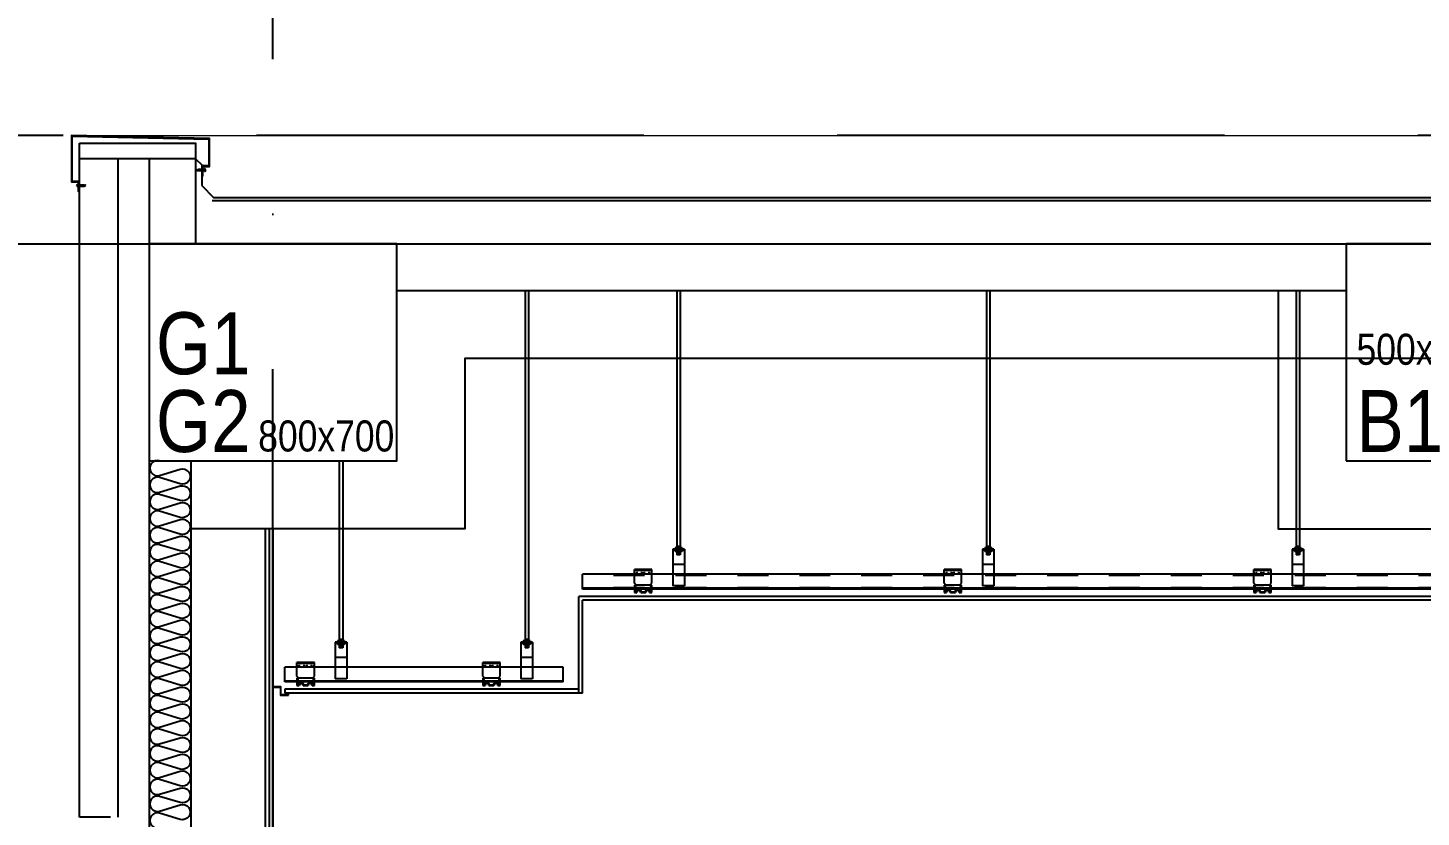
# Model space of a CAD drawing. Header units: millimetres. Extents: x 4754612 to 5801174, y 2368242 to 2777223.
# Drawn here: x 4904924 to 4909424, y 2463543 to 2466091 of the extents above; entities that cross this region are included whole.
import ezdxf
from ezdxf.enums import TextEntityAlignment as Align

# ---------------------------------------------------------------- set-up
doc = ezdxf.new("R2010")
doc.units = ezdxf.units.MM
doc.header["$LTSCALE"] = 1000
for name, pattern in [('03 단지-0902$0$HIDDEN', [0.375, 0.25, -0.125]), ('CEN', [6.2, 6, -0.1, 0, -0.1]), ('HIDDEN', [2, 1, -1])]:
    doc.linetypes.add(name, pattern=pattern)
doc.layers.get('DEFPOINTS').update_dxf_attribs({"color": 151})
for name, color, linetype in [('4', 4, 'Continuous'), ('8', 8, 'Continuous'), ('A-ELE-8', 8, 'Continuous'), ('A-중심선', 10, 'CEN'), ('CON', 2, 'Continuous'), ('ELE-2', 4, 'Continuous'), ('FIN', 40, 'Continuous'), ('INS', 251, 'Continuous'), ('OHD', 7, 'Continuous'), ('PIR판넬', 4, 'Continuous'), ('Xref_SEC$0$A-ELE-3', 7, 'Continuous'), ('Xref_SEC$0$A-ETC-2', 9, 'Continuous'), ('Xref_SEC$0$A-STL', 6, 'Continuous'), ('Xref_SEC$0$A-WAL-PANNEL', 4, 'Continuous')]:
    doc.layers.add(name, color=color, linetype=linetype)
doc.layers.add('t 기둥입면선', color=253, linetype='Continuous', lineweight=9)
doc.styles.add('A.NARROW', font='ARIALN.TTF')

# ---------------------------------------------------------------- blocks, each defined once
blk = doc.blocks.new('Xref_SEC$0$A-105~106 공장동 단면도$0$1')
at = {"layer": 'Xref_SEC$0$A-ETC-2'}
for p, q in [((7.4, -7.7), (7.4, -8.5)), ((7.4, -7.7), (17.6, -7.7)), ((7.4, -8.5), (17.6, -8.5)), ((14.5, -7.7), (10.6, -7.7)), ((10.6, -12.7), (10.6, -28.9)), ((14.5, -12.7), (10.6, -12.7)), ((10.6, -28.9), (11.4, -29.7)), ((11.4, -7.7), (11.4, -31.5)), ((11.4, -7.9), (11.4, -12.5)), ((11.6, -29.2), (11.4, -31.5)), ((12.5, -33.5), (11.4, -31.5)), ((13.1, -27.1), (11.6, -29.2)), ((12.1, -4.6), (12.1, -6)), ((12.9, -6), (12.1, -6)), ((12.5, -30.6), (13.5, -28.5)), ((12.5, -30.6), (12.5, -33.5)), ((12.5, -33.5), (13.7, -31.5)), ((12.9, -4.6), (12.9, -6)), ((13.5, -28.5), (13.1, -27.1)), ((13.7, -31.5), (13.7, -7.7)), ((13.7, -7.9), (13.7, -12.5)), ((14.5, -28.9), (13.7, -29.7)), ((14.5, -12.7), (14.5, -28.9)), ((17.6, -7.7), (17.6, -8.5))]:
    blk.add_line(p, q, dxfattribs=at)
for start, end in [(97.2483, 180), (0, 82.7517)]:
    blk.add_arc((12.5, -7.7), 3.1, start, end, dxfattribs=at)
blk = doc.blocks.new('A$C40F063BF')
at = {"layer": 'CON'}
blk.add_lwpolyline([(-250, -700), (250, -700), (250, 0), (-250, 0)], close=True, dxfattribs=at)
at = {"layer": 'DEFPOINTS', "style": 'A.NARROW'}
for s, height, p in [('500x700', 100, (-216.7, -339.9, 0)), ('B1', 200, (-216.7, -571.6, 0))]:
    blk.add_text(s, height=height, dxfattribs=at).set_placement(p, align=Align.MIDDLE_LEFT)
blk = doc.blocks.new('A$C169C7E02')
at = {"layer": 'CON'}
blk.add_lwpolyline([(0, 0), (0, -700), (800, -700), (800, -400), (800, -400), (800, 0)], close=True, dxfattribs=at)
at = {"layer": 'DEFPOINTS', "style": 'A.NARROW'}
for s, height, p in [('G1', 200, (22.1, -320.6, 0)), ('G2', 200, (22.1, -571.6, 0)), ('800x700', 100, (352.5, -619.7, 0))]:
    blk.add_text(s, height=height, dxfattribs=at).set_placement(p, align=Align.MIDDLE_LEFT)

msp = doc.modelspace()

# ---------------------------------------------------------------- linework, layer by layer
at = {"layer": '4', "ltscale": 0.1}
msp.add_lwpolyline([(4905765.782, 2463937.439), (4905765.782, 2463943.439), (4905764.782, 2463943.439), (4905764.782, 2463938.439), (4905741.782, 2463938.439), (4905741.782, 2463963.439), (4905716.782, 2463963.439), (4905716.782, 2463987.439), (4905715.782, 2463987.439), (4905715.782, 2463962.439), (4905740.782, 2463962.439), (4905740.782, 2463937.439), (4905765.782, 2463937.439)], dxfattribs=at)
at = {"layer": '8'}
for p, q in [((4906530.025, 2465243.44), (4906530.025, 2464114.69)), ((4906541.275, 2465243.44), (4906541.275, 2464114.69)), ((4907020.025, 2465243.44), (4907020.025, 2464414.69)), ((4907031.275, 2465243.44), (4907031.275, 2464414.69)), ((4908020.025, 2465243.44), (4908020.025, 2464414.69)), ((4908031.275, 2465243.44), (4908031.275, 2464414.69)), ((4909020.025, 2465243.44), (4909020.025, 2464414.69)), ((4909031.275, 2465243.44), (4909031.275, 2464414.69)), ((4905930.025, 2464693.44), (4905930.025, 2464114.69)), ((4905941.275, 2464693.44), (4905941.275, 2464114.69)), ((4907006.9, 2464408.44), (4907006.9, 2464289.69)), ((4907044.4, 2464408.44), (4907006.9, 2464408.44)), ((4907044.4, 2464404.69), (4907006.9, 2464404.69)), ((4907036.9, 2464412.19), (4907014.4, 2464412.19)), ((4907014.4, 2464412.19), (4907014.4, 2464408.44)), ((4907014.4, 2464404.69), (4907014.4, 2464400.94)), ((4907036.9, 2464400.94), (4907014.4, 2464400.94)), ((4907018.15, 2464412.19), (4907018.15, 2464408.44)), ((4907018.15, 2464404.69), (4907018.15, 2464400.94)), ((4907031.275, 2464417.19), (4907020.025, 2464417.19)), ((4907031.275, 2464414.69), (4907020.025, 2464414.69)), ((4907020.025, 2464400.94), (4907020.025, 2464389.69)), ((4907031.275, 2464399.69), (4907020.025, 2464399.69)), ((4907031.275, 2464397.19), (4907020.025, 2464397.19)), ((4907031.275, 2464394.69), (4907020.025, 2464394.69)), ((4907031.275, 2464392.19), (4907020.025, 2464392.19)), ((4907031.275, 2464392.19), (4907020.025, 2464392.19)), ((4907031.275, 2464400.94), (4907031.275, 2464389.69)), ((4907033.15, 2464412.19), (4907033.15, 2464408.44)), ((4907033.15, 2464404.69), (4907033.15, 2464400.94)), ((4907036.9, 2464412.19), (4907036.9, 2464408.44)), ((4907036.9, 2464404.69), (4907036.9, 2464400.94)), ((4907044.4, 2464408.44), (4907044.4, 2464289.69)), ((4908006.9, 2464408.44), (4908006.9, 2464289.69)), ((4908044.4, 2464408.44), (4908006.9, 2464408.44)), ((4908044.4, 2464404.69), (4908006.9, 2464404.69)), ((4908036.9, 2464412.19), (4908014.4, 2464412.19)), ((4908014.4, 2464412.19), (4908014.4, 2464408.44)), ((4908014.4, 2464404.69), (4908014.4, 2464400.94)), ((4908036.9, 2464400.94), (4908014.4, 2464400.94)), ((4908018.15, 2464412.19), (4908018.15, 2464408.44)), ((4908018.15, 2464404.69), (4908018.15, 2464400.94)), ((4908031.275, 2464417.19), (4908020.025, 2464417.19)), ((4908031.275, 2464414.69), (4908020.025, 2464414.69)), ((4908020.025, 2464400.94), (4908020.025, 2464389.69)), ((4908031.275, 2464399.69), (4908020.025, 2464399.69)), ((4908031.275, 2464397.19), (4908020.025, 2464397.19)), ((4908031.275, 2464394.69), (4908020.025, 2464394.69)), ((4908031.275, 2464392.19), (4908020.025, 2464392.19)), ((4908031.275, 2464392.19), (4908020.025, 2464392.19)), ((4908031.275, 2464400.94), (4908031.275, 2464389.69)), ((4908033.15, 2464412.19), (4908033.15, 2464408.44)), ((4908033.15, 2464404.69), (4908033.15, 2464400.94)), ((4908036.9, 2464412.19), (4908036.9, 2464408.44)), ((4908036.9, 2464404.69), (4908036.9, 2464400.94)), ((4908044.4, 2464408.44), (4908044.4, 2464289.69)), ((4909006.9, 2464408.44), (4909006.9, 2464289.69)), ((4909044.4, 2464408.44), (4909006.9, 2464408.44)), ((4909044.4, 2464404.69), (4909006.9, 2464404.69)), ((4909036.9, 2464412.19), (4909014.4, 2464412.19)), ((4909014.4, 2464412.19), (4909014.4, 2464408.44)), ((4909014.4, 2464404.69), (4909014.4, 2464400.94)), ((4909036.9, 2464400.94), (4909014.4, 2464400.94)), ((4909018.15, 2464412.19), (4909018.15, 2464408.44)), ((4909018.15, 2464404.69), (4909018.15, 2464400.94)), ((4909031.275, 2464417.19), (4909020.025, 2464417.19)), ((4909031.275, 2464414.69), (4909020.025, 2464414.69)), ((4909020.025, 2464400.94), (4909020.025, 2464389.69)), ((4909031.275, 2464399.69), (4909020.025, 2464399.69)), ((4909031.275, 2464397.19), (4909020.025, 2464397.19)), ((4909031.275, 2464394.69), (4909020.025, 2464394.69)), ((4909031.275, 2464392.19), (4909020.025, 2464392.19)), ((4909031.275, 2464392.19), (4909020.025, 2464392.19)), ((4909031.275, 2464400.94), (4909031.275, 2464389.69)), ((4909033.15, 2464412.19), (4909033.15, 2464408.44)), ((4909033.15, 2464404.69), (4909033.15, 2464400.94)), ((4909036.9, 2464412.19), (4909036.9, 2464408.44)), ((4909036.9, 2464404.69), (4909036.9, 2464400.94)), ((4909044.4, 2464408.44), (4909044.4, 2464289.69)), ((4907044.4, 2464358.44), (4907006.9, 2464358.44)), ((4907031.275, 2464389.69), (4907020.025, 2464389.69)), ((4908044.4, 2464358.44), (4908006.9, 2464358.44)), ((4908031.275, 2464389.69), (4908020.025, 2464389.69)), ((4909044.4, 2464358.44), (4909006.9, 2464358.44)), ((4909031.275, 2464389.69), (4909020.025, 2464389.69)), ((4906939.651, 2464342.19), (4906883.401, 2464342.19)), ((4906883.401, 2464298.44), (4906883.401, 2464342.19)), ((4906939.651, 2464339.69), (4906883.401, 2464339.69)), ((4906887.013, 2464330.94), (4906883.401, 2464330.94)), ((4906892.151, 2464330.94), (4906888.373, 2464330.94)), ((4906892.151, 2464336.858), (4906892.151, 2464342.19)), ((4906892.151, 2464330.94), (4906892.151, 2464335.158)), ((4906907.151, 2464336.858), (4906907.151, 2464342.19)), ((4906907.151, 2464330.94), (4906907.151, 2464335.158)), ((4906911.16, 2464330.94), (4906907.151, 2464330.94)), ((4906915.901, 2464330.94), (4906912.86, 2464330.94)), ((4906915.901, 2464336.858), (4906915.901, 2464342.19)), ((4906915.901, 2464330.94), (4906915.901, 2464335.158)), ((4906930.901, 2464336.858), (4906930.901, 2464342.19)), ((4906930.901, 2464330.94), (4906930.901, 2464335.158)), ((4906933.946, 2464330.94), (4906930.901, 2464330.94)), ((4906939.651, 2464330.94), (4906935.987, 2464330.94)), ((4906939.651, 2464298.44), (4906939.651, 2464342.19)), ((4907939.651, 2464342.19), (4907883.401, 2464342.19)), ((4907883.401, 2464298.44), (4907883.401, 2464342.19)), ((4907939.651, 2464339.69), (4907883.401, 2464339.69)), ((4907887.013, 2464330.94), (4907883.401, 2464330.94)), ((4907892.151, 2464330.94), (4907888.373, 2464330.94)), ((4907892.151, 2464336.858), (4907892.151, 2464342.19)), ((4907892.151, 2464330.94), (4907892.151, 2464335.158)), ((4907907.151, 2464336.858), (4907907.151, 2464342.19)), ((4907907.151, 2464330.94), (4907907.151, 2464335.158)), ((4907911.16, 2464330.94), (4907907.151, 2464330.94)), ((4907915.901, 2464330.94), (4907912.86, 2464330.94)), ((4907915.901, 2464336.858), (4907915.901, 2464342.19)), ((4907915.901, 2464330.94), (4907915.901, 2464335.158)), ((4907930.901, 2464336.858), (4907930.901, 2464342.19)), ((4907930.901, 2464330.94), (4907930.901, 2464335.158)), ((4907933.946, 2464330.94), (4907930.901, 2464330.94)), ((4907939.651, 2464330.94), (4907935.987, 2464330.94)), ((4907939.651, 2464298.44), (4907939.651, 2464342.19)), ((4908939.651, 2464342.19), (4908883.401, 2464342.19)), ((4908883.401, 2464298.44), (4908883.401, 2464342.19)), ((4908939.651, 2464339.69), (4908883.401, 2464339.69)), ((4908887.013, 2464330.94), (4908883.401, 2464330.94)), ((4908892.151, 2464330.94), (4908888.373, 2464330.94)), ((4908892.151, 2464336.858), (4908892.151, 2464342.19)), ((4908892.151, 2464330.94), (4908892.151, 2464335.158)), ((4908907.151, 2464336.858), (4908907.151, 2464342.19)), ((4908907.151, 2464330.94), (4908907.151, 2464335.158)), ((4908911.16, 2464330.94), (4908907.151, 2464330.94)), ((4908915.901, 2464330.94), (4908912.86, 2464330.94)), ((4908915.901, 2464336.858), (4908915.901, 2464342.19)), ((4908915.901, 2464330.94), (4908915.901, 2464335.158)), ((4908930.901, 2464336.858), (4908930.901, 2464342.19)), ((4908930.901, 2464330.94), (4908930.901, 2464335.158)), ((4908933.946, 2464330.94), (4908930.901, 2464330.94)), ((4908939.651, 2464330.94), (4908935.987, 2464330.94)), ((4908939.651, 2464298.44), (4908939.651, 2464342.19)), ((4911987.551, 2464282.19), (4906715.782, 2464282.19)), ((4906889.651, 2464292.19), (4906883.401, 2464298.44)), ((4906883.401, 2464292.19), (4906883.401, 2464268.44)), ((4906889.651, 2464292.19), (4906883.401, 2464292.19)), ((4906883.401, 2464268.44), (4906890.901, 2464268.44)), ((4906885.901, 2464289.69), (4906885.901, 2464270.94)), ((4906889.651, 2464289.69), (4906885.901, 2464289.69)), ((4906937.151, 2464282.19), (4906885.901, 2464282.19)), ((4906885.901, 2464270.94), (4906888.766, 2464270.94)), ((4906933.401, 2464292.19), (4906889.651, 2464292.19)), ((4906889.651, 2464289.69), (4906889.651, 2464292.19)), ((4906903.401, 2464268.44), (4906919.651, 2464268.44)), ((4906905.537, 2464270.94), (4906917.516, 2464270.94)), ((4906932.151, 2464268.44), (4906939.651, 2464268.44)), ((4906933.401, 2464292.19), (4906939.651, 2464298.44)), ((4906933.401, 2464289.69), (4906933.401, 2464292.19)), ((4906939.651, 2464292.19), (4906933.401, 2464292.19)), ((4906937.151, 2464289.69), (4906933.401, 2464289.69)), ((4906934.287, 2464270.94), (4906937.151, 2464270.94)), ((4906937.151, 2464270.94), (4906937.151, 2464289.69)), ((4906939.651, 2464268.44), (4906939.651, 2464292.19)), ((4907044.4, 2464289.69), (4907006.9, 2464289.69)), ((4907889.651, 2464292.19), (4907883.401, 2464298.44)), ((4907883.401, 2464292.19), (4907883.401, 2464268.44)), ((4907889.651, 2464292.19), (4907883.401, 2464292.19)), ((4907883.401, 2464268.44), (4907890.901, 2464268.44)), ((4907885.901, 2464289.69), (4907885.901, 2464270.94)), ((4907889.651, 2464289.69), (4907885.901, 2464289.69)), ((4907937.151, 2464282.19), (4907885.901, 2464282.19)), ((4907885.901, 2464270.94), (4907888.766, 2464270.94)), ((4907933.401, 2464292.19), (4907889.651, 2464292.19)), ((4907889.651, 2464289.69), (4907889.651, 2464292.19)), ((4907903.401, 2464268.44), (4907919.651, 2464268.44)), ((4907905.537, 2464270.94), (4907917.516, 2464270.94)), ((4907932.151, 2464268.44), (4907939.651, 2464268.44)), ((4907933.401, 2464292.19), (4907939.651, 2464298.44)), ((4907933.401, 2464289.69), (4907933.401, 2464292.19)), ((4907939.651, 2464292.19), (4907933.401, 2464292.19)), ((4907937.151, 2464289.69), (4907933.401, 2464289.69)), ((4907934.287, 2464270.94), (4907937.151, 2464270.94)), ((4907937.151, 2464270.94), (4907937.151, 2464289.69)), ((4907939.651, 2464268.44), (4907939.651, 2464292.19)), ((4908044.4, 2464289.69), (4908006.9, 2464289.69)), ((4908889.651, 2464292.19), (4908883.401, 2464298.44)), ((4908883.401, 2464292.19), (4908883.401, 2464268.44)), ((4908889.651, 2464292.19), (4908883.401, 2464292.19)), ((4908883.401, 2464268.44), (4908890.901, 2464268.44)), ((4908885.901, 2464289.69), (4908885.901, 2464270.94)), ((4908889.651, 2464289.69), (4908885.901, 2464289.69)), ((4908937.151, 2464282.19), (4908885.901, 2464282.19)), ((4908885.901, 2464270.94), (4908888.766, 2464270.94)), ((4908933.401, 2464292.19), (4908889.651, 2464292.19)), ((4908889.651, 2464289.69), (4908889.651, 2464292.19)), ((4908903.401, 2464268.44), (4908919.651, 2464268.44)), ((4908905.537, 2464270.94), (4908917.516, 2464270.94)), ((4908932.151, 2464268.44), (4908939.651, 2464268.44)), ((4908933.401, 2464292.19), (4908939.651, 2464298.44)), ((4908939.651, 2464292.19), (4908933.401, 2464292.19)), ((4908933.401, 2464289.69), (4908933.401, 2464292.19)), ((4908937.151, 2464289.69), (4908933.401, 2464289.69)), ((4908934.287, 2464270.94), (4908937.151, 2464270.94)), ((4908937.151, 2464270.94), (4908937.151, 2464289.69)), ((4908939.651, 2464268.44), (4908939.651, 2464292.19)), ((4909044.4, 2464289.69), (4909006.9, 2464289.69)), ((4905916.9, 2464108.44), (4905916.9, 2463989.69)), ((4905954.4, 2464108.44), (4905916.9, 2464108.44)), ((4905954.4, 2464104.69), (4905916.9, 2464104.69)), ((4905946.9, 2464112.19), (4905924.4, 2464112.19)), ((4905924.4, 2464112.19), (4905924.4, 2464108.44)), ((4905924.4, 2464104.69), (4905924.4, 2464100.94)), ((4905946.9, 2464100.94), (4905924.4, 2464100.94)), ((4905928.15, 2464112.19), (4905928.15, 2464108.44)), ((4905928.15, 2464104.69), (4905928.15, 2464100.94)), ((4905941.275, 2464117.19), (4905930.025, 2464117.19)), ((4905941.275, 2464114.69), (4905930.025, 2464114.69)), ((4905930.025, 2464100.94), (4905930.025, 2464089.69)), ((4905941.275, 2464099.69), (4905930.025, 2464099.69)), ((4905941.275, 2464097.19), (4905930.025, 2464097.19)), ((4905941.275, 2464094.69), (4905930.025, 2464094.69)), ((4905941.275, 2464092.19), (4905930.025, 2464092.19)), ((4905941.275, 2464092.19), (4905930.025, 2464092.19)), ((4905941.275, 2464089.69), (4905930.025, 2464089.69)), ((4905941.275, 2464100.94), (4905941.275, 2464089.69)), ((4905943.15, 2464112.19), (4905943.15, 2464108.44)), ((4905943.15, 2464104.69), (4905943.15, 2464100.94)), ((4905946.9, 2464112.19), (4905946.9, 2464108.44)), ((4905946.9, 2464104.69), (4905946.9, 2464100.94)), ((4905954.4, 2464108.44), (4905954.4, 2463989.69)), ((4906516.9, 2464108.44), (4906516.9, 2463989.69)), ((4906554.4, 2464108.44), (4906516.9, 2464108.44)), ((4906554.4, 2464104.69), (4906516.9, 2464104.69)), ((4906546.9, 2464112.19), (4906524.4, 2464112.19)), ((4906524.4, 2464112.19), (4906524.4, 2464108.44)), ((4906524.4, 2464104.69), (4906524.4, 2464100.94)), ((4906546.9, 2464100.94), (4906524.4, 2464100.94)), ((4906528.15, 2464112.19), (4906528.15, 2464108.44)), ((4906528.15, 2464104.69), (4906528.15, 2464100.94)), ((4906541.275, 2464117.19), (4906530.025, 2464117.19)), ((4906541.275, 2464114.69), (4906530.025, 2464114.69)), ((4906530.025, 2464100.94), (4906530.025, 2464089.69)), ((4906541.275, 2464099.69), (4906530.025, 2464099.69)), ((4906541.275, 2464097.19), (4906530.025, 2464097.19)), ((4906541.275, 2464094.69), (4906530.025, 2464094.69)), ((4906541.275, 2464092.19), (4906530.025, 2464092.19)), ((4906541.275, 2464092.19), (4906530.025, 2464092.19)), ((4906541.275, 2464089.69), (4906530.025, 2464089.69)), ((4906541.275, 2464100.94), (4906541.275, 2464089.69)), ((4906543.15, 2464112.19), (4906543.15, 2464108.44)), ((4906543.15, 2464104.69), (4906543.15, 2464100.94)), ((4906546.9, 2464112.19), (4906546.9, 2464108.44)), ((4906546.9, 2464104.69), (4906546.9, 2464100.94)), ((4906554.4, 2464108.44), (4906554.4, 2463989.69)), ((4905849.651, 2464042.19), (4905793.401, 2464042.19)), ((4905793.401, 2463998.44), (4905793.401, 2464042.19)), ((4905849.651, 2464039.69), (4905793.401, 2464039.69)), ((4905797.013, 2464030.94), (4905793.401, 2464030.94)), ((4905802.151, 2464030.94), (4905798.373, 2464030.94)), ((4905802.151, 2464036.858), (4905802.151, 2464042.19)), ((4905802.151, 2464030.94), (4905802.151, 2464035.158)), ((4905817.151, 2464036.858), (4905817.151, 2464042.19)), ((4905817.151, 2464030.94), (4905817.151, 2464035.158)), ((4905821.16, 2464030.94), (4905817.151, 2464030.94)), ((4905825.901, 2464030.94), (4905822.86, 2464030.94)), ((4905825.901, 2464036.858), (4905825.901, 2464042.19)), ((4905825.901, 2464030.94), (4905825.901, 2464035.158)), ((4905840.901, 2464036.858), (4905840.901, 2464042.19)), ((4905840.901, 2464030.94), (4905840.901, 2464035.158)), ((4905843.946, 2464030.94), (4905840.901, 2464030.94)), ((4905849.651, 2464030.94), (4905845.987, 2464030.94)), ((4905849.651, 2463998.44), (4905849.651, 2464042.19)), ((4905954.4, 2464058.44), (4905916.9, 2464058.44)), ((4906449.651, 2464042.19), (4906393.401, 2464042.19)), ((4906393.401, 2463998.44), (4906393.401, 2464042.19)), ((4906449.651, 2464039.69), (4906393.401, 2464039.69)), ((4906397.013, 2464030.94), (4906393.401, 2464030.94)), ((4906402.151, 2464030.94), (4906398.373, 2464030.94)), ((4906402.151, 2464036.858), (4906402.151, 2464042.19)), ((4906402.151, 2464030.94), (4906402.151, 2464035.158)), ((4906417.151, 2464036.858), (4906417.151, 2464042.19)), ((4906417.151, 2464030.94), (4906417.151, 2464035.158)), ((4906421.16, 2464030.94), (4906417.151, 2464030.94)), ((4906425.901, 2464030.94), (4906422.86, 2464030.94)), ((4906425.901, 2464036.858), (4906425.901, 2464042.19)), ((4906425.901, 2464030.94), (4906425.901, 2464035.158)), ((4906440.901, 2464036.858), (4906440.901, 2464042.19)), ((4906440.901, 2464030.94), (4906440.901, 2464035.158)), ((4906443.946, 2464030.94), (4906440.901, 2464030.94)), ((4906449.651, 2464030.94), (4906445.987, 2464030.94)), ((4906449.651, 2463998.44), (4906449.651, 2464042.19)), ((4906554.4, 2464058.44), (4906516.9, 2464058.44)), ((4905799.651, 2463992.19), (4905793.401, 2463998.44)), ((4905793.401, 2463992.19), (4905793.401, 2463968.44)), ((4905799.651, 2463992.19), (4905793.401, 2463992.19)), ((4905795.901, 2463989.69), (4905795.901, 2463970.94)), ((4905799.651, 2463989.69), (4905795.901, 2463989.69)), ((4905843.401, 2463992.19), (4905799.651, 2463992.19)), ((4905799.651, 2463989.69), (4905799.651, 2463992.19)), ((4905843.401, 2463992.19), (4905849.651, 2463998.44)), ((4905843.401, 2463989.69), (4905843.401, 2463992.19)), ((4905849.651, 2463992.19), (4905843.401, 2463992.19)), ((4905847.151, 2463989.69), (4905843.401, 2463989.69)), ((4905847.151, 2463970.94), (4905847.151, 2463989.69)), ((4905849.651, 2463968.44), (4905849.651, 2463992.19)), ((4905954.4, 2463989.69), (4905916.9, 2463989.69)), ((4906399.651, 2463992.19), (4906393.401, 2463998.44)), ((4906393.401, 2463992.19), (4906393.401, 2463968.44)), ((4906399.651, 2463992.19), (4906393.401, 2463992.19)), ((4906395.901, 2463989.69), (4906395.901, 2463970.94)), ((4906399.651, 2463989.69), (4906395.901, 2463989.69)), ((4906443.401, 2463992.19), (4906399.651, 2463992.19)), ((4906399.651, 2463989.69), (4906399.651, 2463992.19)), ((4906443.401, 2463992.19), (4906449.651, 2463998.44)), ((4906443.401, 2463989.69), (4906443.401, 2463992.19)), ((4906449.651, 2463992.19), (4906443.401, 2463992.19)), ((4906447.151, 2463989.69), (4906443.401, 2463989.69)), ((4906447.151, 2463970.94), (4906447.151, 2463989.69)), ((4906449.651, 2463968.44), (4906449.651, 2463992.19)), ((4906554.4, 2463989.69), (4906516.9, 2463989.69)), ((4906653.282, 2463982.19), (4905755.169, 2463982.19)), ((4905793.401, 2463968.44), (4905800.901, 2463968.44)), ((4905847.151, 2463982.19), (4905795.901, 2463982.19)), ((4905795.901, 2463970.94), (4905798.766, 2463970.94)), ((4905813.401, 2463968.44), (4905829.651, 2463968.44)), ((4905815.537, 2463970.94), (4905827.516, 2463970.94)), ((4905842.151, 2463968.44), (4905849.651, 2463968.44)), ((4905844.287, 2463970.94), (4905847.151, 2463970.94)), ((4906393.401, 2463968.44), (4906400.901, 2463968.44)), ((4906447.151, 2463982.19), (4906395.901, 2463982.19)), ((4906395.901, 2463970.94), (4906398.766, 2463970.94)), ((4906413.401, 2463968.44), (4906429.651, 2463968.44)), ((4906415.537, 2463970.94), (4906427.516, 2463970.94)), ((4906442.151, 2463968.44), (4906449.651, 2463968.44)), ((4906444.287, 2463970.94), (4906447.151, 2463970.94))]:
    msp.add_line(p, q, dxfattribs=at)
at = {"layer": '8', "linetype": 'HIDDEN', "ltscale": 0.1}
for p, q in [((4926715.782, 2464323.44), (4906715.782, 2464323.44)), ((4926715.782, 2464283.44), (4906715.782, 2464283.44))]:
    msp.add_line(p, q, dxfattribs=at)
at = {"layer": '8'}
for centre, radius, start, end in [((4906897.151, 2464268.44), 8.75, 16.60155, 163.39845), ((4906897.151, 2464268.44), 6.25, 0, 180), ((4906925.901, 2464268.44), 8.75, 16.60155, 163.39845), ((4906925.901, 2464268.44), 6.25, 0, 180), ((4907897.151, 2464268.44), 8.75, 16.60155, 163.39845), ((4907897.151, 2464268.44), 6.25, 0, 180), ((4907925.901, 2464268.44), 8.75, 16.60155, 163.39845), ((4907925.901, 2464268.44), 6.25, 0, 180), ((4908897.151, 2464268.44), 8.75, 16.60155, 163.39845), ((4908897.151, 2464268.44), 6.25, 0, 180), ((4908925.901, 2464268.44), 8.75, 16.60155, 163.39845), ((4908925.901, 2464268.44), 6.25, 0, 180), ((4905807.151, 2463968.44), 8.75, 16.60155, 163.39845), ((4905807.151, 2463968.44), 6.25, 0, 180), ((4905835.901, 2463968.44), 8.75, 16.60155, 163.39845), ((4905835.901, 2463968.44), 6.25, 0, 180), ((4906407.151, 2463968.44), 8.75, 16.60155, 163.39845), ((4906407.151, 2463968.44), 6.25, 0, 180), ((4906435.901, 2463968.44), 8.75, 16.60155, 163.39845), ((4906435.901, 2463968.44), 6.25, 0, 180)]:
    msp.add_arc(centre, radius, start, end, dxfattribs=at)
at = {"layer": 'A-ELE-8'}
for p, q in [((4905450.782, 2464693.44), (4905450.782, 2461143.44)), ((4905690.782, 2464473.44), (4905690.782, 2461143.44)), ((4905703.282, 2464473.44), (4905703.282, 2461143.44)), ((4905715.782, 2464473.44), (4905715.782, 2461143.44))]:
    msp.add_line(p, q, dxfattribs=at)
at = {"layer": 'A-중심선', "ltscale": 5}
for p, q in [((4905715.782, 2403989.231), (4905715.782, 2488921.61)), ((4863973.343, 2465393.44), (5174125.782, 2465393.44))]:
    msp.add_line(p, q, dxfattribs=at)
at = {"layer": 'A-중심선', "color": 4, "linetype": '03 단지-0902$0$HIDDEN', "ltscale": 5}
msp.add_line((5131913.282, 2465743.44), (4863973.343, 2465743.44), dxfattribs=at)
at = {"layer": 'CON'}
for p, q in [((4905315.782, 2465668.44), (4905315.782, 2465393.44)), ((4905465.782, 2465668.44), (4905315.782, 2465668.44)), ((4905465.782, 2465668.44), (4905315.782, 2465668.44)), ((4905465.782, 2465668.44), (4905465.782, 2465393.44)), ((4905465.782, 2465668.44), (4905465.782, 2465393.44)), ((4906115.782, 2465393.44), (4949640.782, 2465393.44)), ((4906115.782, 2465243.44), (4909181.782, 2465243.44))]:
    msp.add_line(p, q, dxfattribs=at)
at = {"layer": 'ELE-2'}
msp.add_line((4905519.924, 2465533.44), (4949640.782, 2465533.44), dxfattribs=at)
at = {"layer": 'FIN'}
for p, q in [((4905465.782, 2465668.44), (4905485.782, 2465648.44)), ((4905485.782, 2465648.44), (4905485.782, 2465581.724)), ((4905485.782, 2465581.724), (4905524.066, 2465543.44)), ((4905524.066, 2465543.44), (4949582.498, 2465543.44))]:
    msp.add_line(p, q, dxfattribs=at)
at = {"layer": 'FIN', "color": 8}
for p, q in [((4926715.782, 2464327.19), (4906715.782, 2464327.19)), ((4906715.782, 2464279.69), (4906715.782, 2464327.19)), ((4926715.782, 2464279.69), (4906715.782, 2464279.69)), ((4906653.282, 2464027.19), (4905754.782, 2464027.19)), ((4905754.782, 2463979.689), (4905754.782, 2464027.189)), ((4906653.282, 2463979.69), (4906653.282, 2464027.19)), ((4906653.282, 2463979.69), (4905754.782, 2463979.69))]:
    msp.add_line(p, q, dxfattribs=at)
at = {"layer": 'FIN', "color": 150}
for p, q in [((4926728.282, 2464255.94), (4906703.282, 2464255.94)), ((4906703.282, 2463943.44), (4906703.282, 2464255.94)), ((4926715.782, 2464243.44), (4906715.782, 2464243.44)), ((4906715.782, 2463943.44), (4906715.782, 2464243.44)), ((4906703.282, 2463955.94), (4905754.782, 2463955.94)), ((4906715.782, 2463943.44), (4905754.782, 2463943.44))]:
    msp.add_line(p, q, dxfattribs=at)
at = {"layer": 'FIN', "color": 150, "flags": 128}
msp.add_lwpolyline([(4905754.782, 2463955.94), (4905754.782, 2463943.44)], dxfattribs=at)
at = {"layer": 'INS'}
for points in [[(4908961.782, 2465243.44), (4908961.782, 2464473.44), (4909901.782, 2464473.44), (4909901.782, 2465243.44)], [(4916315.782, 2465023.44), (4906335.782, 2465023.44), (4906335.782, 2464473.44), (4905450.782, 2464473.44)]]:
    msp.add_lwpolyline(points, dxfattribs=at)
msp.add_lwpolyline([(4905349.532, 2464693.44, 1.34), (4905349.532, 2464646.19), (4905416.771, 2464666.363, -1.34), (4905416.771, 2464619.113), (4905349.532, 2464639.285), (4905349.532, 2464639.285, 1.34), (4905349.532, 2464592.035), (4905416.771, 2464612.208, -1.34), (4905416.771, 2464564.958), (4905349.532, 2464585.131), (4905349.532, 2464585.131, 1.34), (4905349.532, 2464537.881), (4905416.771, 2464558.053, -1.34), (4905416.771, 2464510.803), (4905349.532, 2464530.976), (4905349.532, 2464530.976, 1.34), (4905349.532, 2464483.726), (4905416.771, 2464503.899, -1.34), (4905416.771, 2464456.649), (4905349.532, 2464476.822), (4905349.532, 2464476.822, 1.34), (4905349.532, 2464429.572), (4905416.771, 2464449.744, -1.34), (4905416.771, 2464402.494), (4905349.532, 2464422.667), (4905349.532, 2464422.667, 1.34), (4905349.532, 2464375.417), (4905416.771, 2464395.59, -1.34), (4905416.771, 2464348.34), (4905349.532, 2464368.512), (4905349.532, 2464368.512, 1.34), (4905349.532, 2464321.262), (4905416.771, 2464341.435, -1.34), (4905416.771, 2464294.185), (4905349.532, 2464314.358), (4905349.532, 2464314.358, 1.34), (4905349.532, 2464267.108), (4905416.771, 2464287.28, -1.34), (4905416.771, 2464240.03), (4905349.532, 2464260.203), (4905349.532, 2464260.203, 1.34), (4905349.532, 2464212.953), (4905416.771, 2464233.126, -1.34), (4905416.771, 2464185.876), (4905349.532, 2464206.049), (4905349.532, 2464206.049, 1.34), (4905349.532, 2464158.799), (4905416.771, 2464178.971, -1.34), (4905416.771, 2464131.721), (4905349.532, 2464151.894), (4905349.532, 2464151.894, 1.34), (4905349.532, 2464104.644), (4905416.771, 2464124.817, -1.34), (4905416.771, 2464077.567), (4905349.532, 2464097.739), (4905349.532, 2464097.739, 1.34), (4905349.532, 2464050.489), (4905416.771, 2464070.662, -1.34), (4905416.771, 2464023.412), (4905349.532, 2464043.585), (4905349.532, 2464043.585, 1.34), (4905349.532, 2463996.335), (4905416.771, 2464016.508, -1.34), (4905416.771, 2463969.258), (4905349.532, 2463989.43), (4905349.532, 2463989.43, 1.34), (4905349.532, 2463942.18), (4905416.771, 2463962.353, -1.34), (4905416.771, 2463915.103), (4905349.532, 2463935.276), (4905349.532, 2463935.276, 1.34), (4905349.532, 2463888.026), (4905416.771, 2463908.198, -1.34), (4905416.771, 2463860.948), (4905349.532, 2463881.121), (4905349.532, 2463881.121, 1.34), (4905349.532, 2463833.871), (4905416.771, 2463854.044, -1.34), (4905416.771, 2463806.794), (4905349.532, 2463826.967), (4905349.532, 2463826.967, 1.34), (4905349.532, 2463779.717), (4905416.771, 2463799.889, -1.34), (4905416.771, 2463752.639), (4905349.532, 2463772.812), (4905349.532, 2463772.812, 1.34), (4905349.532, 2463725.562), (4905416.771, 2463745.735, -1.34), (4905416.771, 2463698.485), (4905349.532, 2463718.657), (4905349.532, 2463718.657, 1.34), (4905349.532, 2463671.407), (4905416.771, 2463691.58, -1.34), (4905416.771, 2463644.33), (4905349.532, 2463664.503), (4905349.532, 2463664.503, 1.34), (4905349.532, 2463617.253), (4905416.771, 2463637.425, -1.34), (4905416.771, 2463590.175), (4905349.532, 2463610.348), (4905349.532, 2463610.348, 1.34), (4905349.532, 2463563.098), (4905416.771, 2463583.271, -1.34), (4905416.771, 2463536.021), (4905349.532, 2463556.194), (4905349.532, 2463556.194, 1.34), (4905349.532, 2463508.944)], format="xyb", dxfattribs=at)
at = {"layer": 'OHD', "color": 8, "ltscale": 100}
msp.add_line((4905315.782, 2465243.44), (4905315.782, 2461143.44), dxfattribs=at)
at = {"layer": 'PIR판넬'}
for p, q in [((4905090.782, 2463543.44), (4905090.782, 2465718.44)), ((4905215.782, 2463543.44), (4905215.782, 2465668.44)), ((4905190.782, 2463543.44), (4905090.782, 2463543.44))]:
    msp.add_line(p, q, dxfattribs=at)
at = {"layer": 't 기둥입면선'}
msp.add_line((4905089.463, 2465743.44), (4950042.101, 2465743.44), dxfattribs=at)
at = {"layer": 'Xref_SEC$0$A-STL'}
msp.add_lwpolyline([(4905067.532, 2465741.6), (4905509.032, 2465731.775), (4905509.032, 2465645.19), (4905487.718, 2465645.19), (4905487.718, 2465615.19), (4905487.532, 2465615.19), (4905487.532, 2465623.44), (4905485.782, 2465623.44), (4905485.782, 2465613.44), (4905489.468, 2465613.44), (4905489.468, 2465643.44), (4905510.782, 2465643.44), (4905510.782, 2465733.44), (4905065.782, 2465743.44), (4905065.782, 2465593.44), (4905087.097, 2465593.44), (4905087.097, 2465563.44), (4905090.782, 2465563.44), (4905090.782, 2465573.44), (4905089.032, 2465573.44), (4905089.032, 2465565.19), (4905088.847, 2465565.19), (4905088.847, 2465595.19), (4905067.532, 2465595.19)], close=True, dxfattribs=at)
at = {"layer": 'Xref_SEC$0$A-WAL-PANNEL'}
msp.add_lwpolyline([(4905090.782, 2465718.44), (4905465.782, 2465718.44), (4905465.782, 2465668.44), (4905090.782, 2465668.44)], close=True, dxfattribs=at)

# ---------------------------------------------------------------- block references
at = {"layer": 'CON'}
for name, p in [('A$C169C7E02', (4905315.782, 2465393.44)), ('A$C40F063BF', (4909431.782, 2465393.44))]:
    msp.add_blockref(name, p, dxfattribs=at)
at = {"layer": 'Xref_SEC$0$A-ELE-3', "color": 9, "rotation": 270}
msp.add_blockref('Xref_SEC$0$A-105~106 공장동 단면도$0$1', (4905503.796, 2465644.359), dxfattribs=at)
at = {"layer": 'Xref_SEC$0$A-ELE-3', "color": 9, "xscale": -1, "rotation": 90}
msp.add_blockref('Xref_SEC$0$A-105~106 공장동 단면도$0$1', (4905078.243, 2465594.359), dxfattribs=at)

doc.saveas('drawing.dxf')
